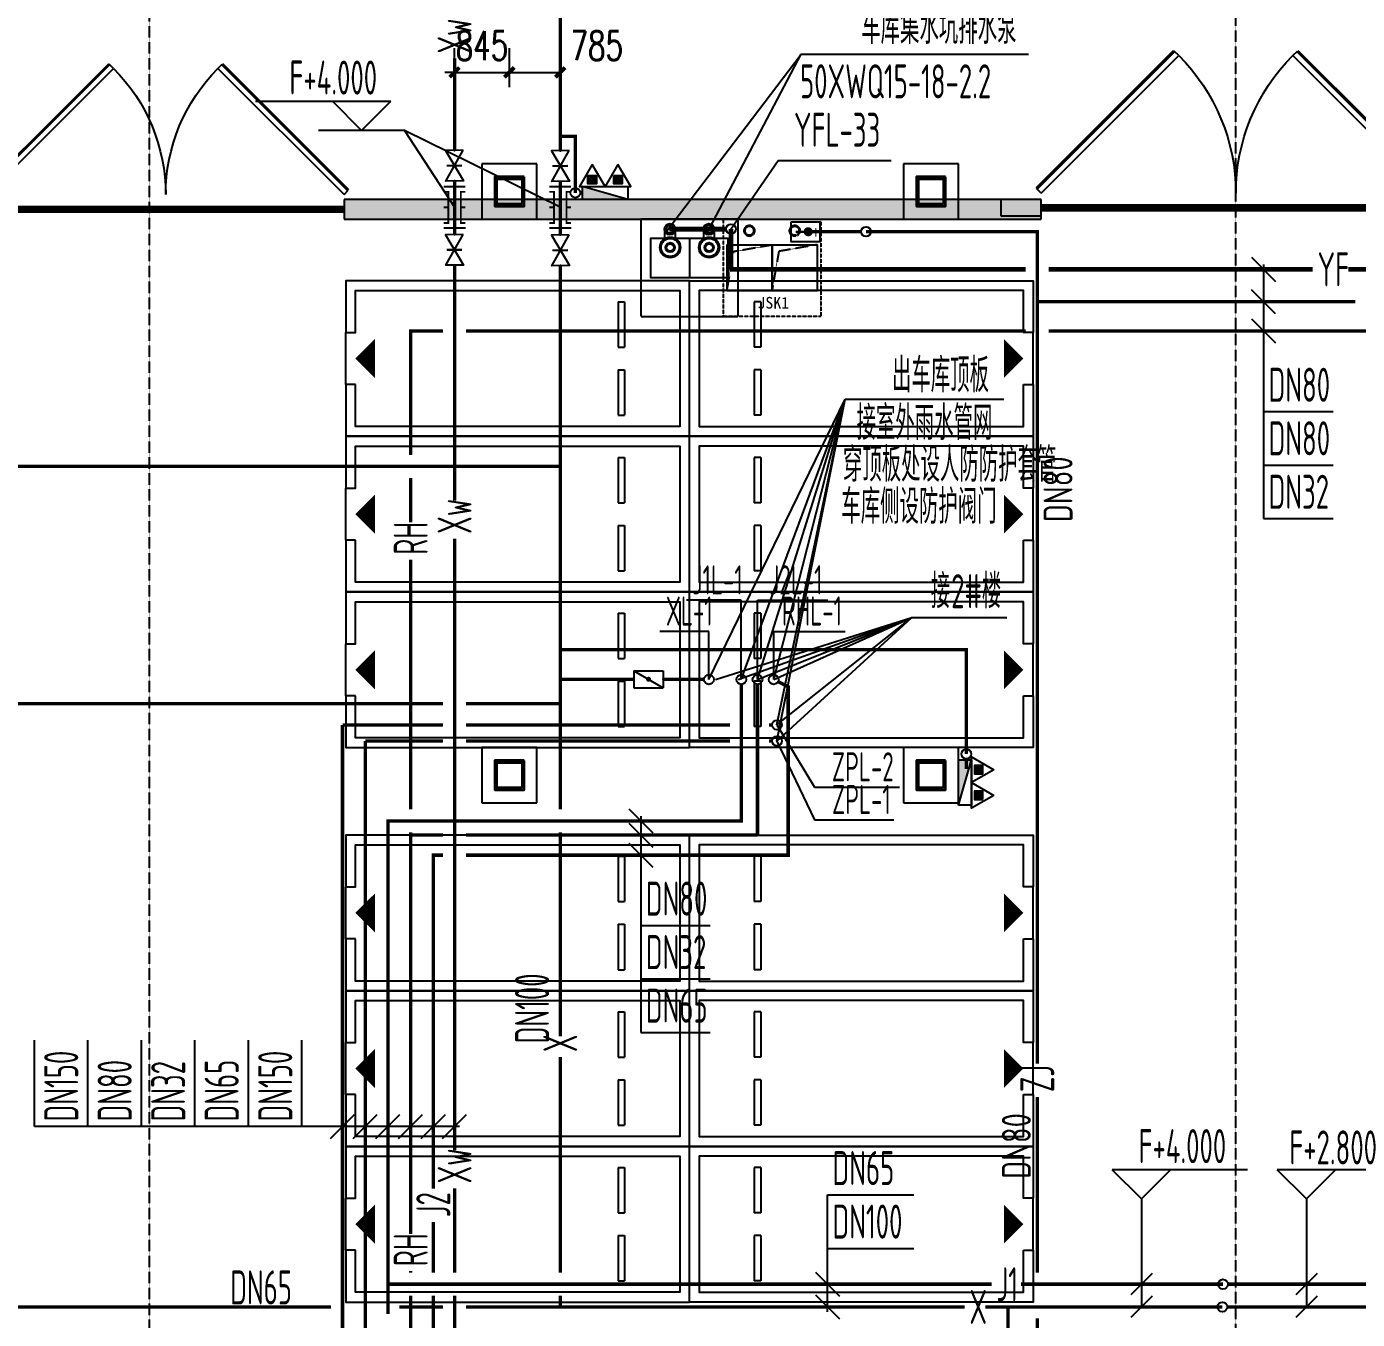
# Model space of a CAD drawing. Extents: x -2120532 to 1934524, y -1331911 to 424203.
# Drawn here: x 45797 to 66316, y -224903 to -204967 of the extents above; entities that cross this region are included whole.
import ezdxf

# ---------------------------------------------------------------- set-up
doc = ezdxf.new("R2010")
doc.units = 0
doc.header["$LTSCALE"] = 10
for name, pattern in [('( Hidden )', [0.375, 0.25, -0.125]), ('__DASH', [0.35, 0.25, -0.1]), ('DASH', [0.35, 0.25, -0.1]), ('S', [0.82, 0.35, -0.06, 0, -0.06, 0.35]), ('排水', [1.1, 1, -0.1])]:
    doc.linetypes.add(name, pattern=pattern)
for name, color, linetype in [('0-绿', 3, 'Continuous'), ('00-停车位', 67, 'Continuous'), ('A-COLUMN', 8, 'Continuous'), ('A-PUB_HATCH', 8, 'Continuous'), ('A-WALL', 2, 'Continuous'), ('A-WINDOW', 8, 'Continuous'), ('DOOR_FIRE', 8, 'Continuous'), ('GPS文字_污水', 7, 'Continuous'), ('S-柱', 51, 'Continuous'), ('S-柱-填充', 8, 'Continuous'), ('W-DIM_压力废', 3, 'Continuous'), ('W-DIM_喷淋', 3, 'Continuous'), ('W-DIM_消防', 3, 'Continuous'), ('W-DIM_给水', 3, 'Continuous'), ('W-EQUIP_消火栓', 7, 'Continuous'), ('W-EQUIP_灭火器', 7, 'Continuous'), ('W-PIPE-中水', 122, 'Continuous'), ('W-PIPE-压力废', 31, 'Continuous'), ('W-PIPE-喷淋中', 6, 'Continuous'), ('W-PIPE-消防', 1, 'Continuous'), ('W-PIPE-消防中', 1, 'Continuous'), ('W-PIPE-直饮', 62, 'Continuous'), ('W-PIPE-给水', 3, 'Continuous'), ('W-PIPE-给水中', 72, 'S'), ('W-TEXT_中水', 7, 'Continuous'), ('W-TEXT_压力废', 7, 'Continuous'), ('W-TEXT_消防', 7, 'Continuous'), ('W-TEXT_直饮', 7, 'Continuous'), ('W-TEXT_给水', 7, 'Continuous'), ('W-TWT_DIM', 3, 'Continuous'), ('W-TWT_LEAD', 3, 'Continuous'), ('W-TWT_TEXT', 7, 'Continuous'), ('W-VALVE_中水', 7, 'Continuous'), ('W-VALVE_压力废', 7, 'Continuous'), ('W-VALVE_废水', 7, 'Continuous'), ('W-VALVE_消防', 7, 'Continuous'), ('W-VPIPE-中水', 122, 'Continuous'), ('W-VPIPE-压力废', 31, 'Continuous'), ('W-VPIPE-喷淋', 6, 'Continuous'), ('W-VPIPE-消防', 1, 'Continuous'), ('W-VPIPE-给水', 3, 'Continuous'), ('W-VPIPE-给水中', 72, 'Continuous'), ('W-VPIPE-给水高', 91, 'Continuous'), ('WINDOW_RF', 8, 'Continuous'), ('画水辅助', 6, 'Continuous'), ('车行线', 4, 'Continuous'), ('集水坑', 4, 'Continuous')]:
    doc.layers.add(name, color=color, linetype=linetype)
doc.layers.add('GPS-污水', color=2, linetype='排水', lineweight=40)
doc.styles.add('8B2_02', font='tssdeng.shx', dxfattribs={"width": 0.6, "bigfont": 'TSSDCHN.shx'})
doc.styles.add('_TCH_DIM_T3', font='SIMPLEX', dxfattribs={"width": 0.705882, "bigfont": 'GBCBIG'})
doc.styles.add('_TWT_PIPEDN', font='TSSDENG', dxfattribs={"width": 0.8, "height": 3.5, "bigfont": 'TSSDCHN'})
doc.styles.get("Standard").update_dxf_attribs({"font": 'TSSDENG.shx', "width": 0.7, "bigfont": 'TSSDCHN.shx'})
doc.styles.add('黑体', font='simhei.ttf', dxfattribs={"width": 0.65})
doc.dimstyles.new('_TWT_ARCH&&150', dxfattribs={"dimtxt": 446.25, "dimasz": 150, "dimexe": 375, "dimexo": 450, "dimgap": 189.375, "dimtad": 1, "dimdec": 0, "dimzin": 0, "dimdsep": 46, "dimtxsty": '_TCH_DIM_T3', "dimblk": 'ARCHTICK', "dimcen": 0.09, "dimclrt": 7, "dimazin": 2, "dimtfac": 1, "dimtdec": 0, "dimtix": 1, "dimtmove": 2, "dimatfit": 3, "dimfxl": 0, "dimtolj": 1, "dimtzin": 0, "dimarcsym": 0})

# ---------------------------------------------------------------- blocks, each defined once
blk = doc.blocks.new('$ATTACHMENT$00000186')
for points, const_width in [([(0, 0), (-273, 0)], 30), ([(-273, 54), (-273, -66)], 15)]:
    blk.add_lwpolyline(points, dxfattribs=dict(const_width=const_width))
at = {"const_width": 62.5}
blk.add_lwpolyline([(-139, 2, -1), (-201, 2, -1)], format="xyb", close=True, dxfattribs=at)
blk = doc.blocks.new('A$C5BDE0F02')
blk.add_lwpolyline([(0, -100), (0, 100), (-300, 100), (-300, -100)], close=True)
at = {"xscale": 0.75, "yscale": -0.75, "zscale": 0.75}
blk.add_blockref('$ATTACHMENT$00000186', (-50, 0), dxfattribs=at)
blk = doc.blocks.new('集水坑1500x1500')
blk.add_line((750, -300), (750, -900))
at = {"linetype": '( Hidden )'}
blk.add_lwpolyline([(0, 0), (1500, 0), (1500, -1500), (0, -1500)], close=True, dxfattribs=at)
blk.add_lwpolyline([(150, -900), (150, -300), (1350, -300), (1350, -900)], close=True)
blk = doc.blocks.new('A$C2E841D35')
at = {"color": 7, "ltscale": 100}
for p, q in [((292, 381), (181, 381)), ((292, 219), (181, 219)), ((292, -219), (181, -219)), ((292, -381), (181, -381))]:
    blk.add_line(p, q, dxfattribs=at)
for centre, radius in [((430, 300), 159), ((430, 300), 159), ((430, 300), 140), ((430, 300), 140), ((150, 297), 86.2), ((150, 297), 86.2), ((150, 300), 62), ((430, 300), 73.2), ((430, 300), 73.2), ((430, 300), 56.6), ((430, 300), 56.6), ((430, -300), 159), ((430, -300), 159), ((430, -300), 140), ((430, -300), 140), ((150, -303), 86.2), ((150, -303), 86.2), ((150, -300), 62), ((430, -300), 73.2), ((430, -300), 73.2), ((430, -300), 56.6), ((430, -300), 56.6)]:
    blk.add_circle(centre, radius, dxfattribs=at)
blk = doc.blocks.new('l99')
at = {"layer": 'W-TWT_TEXT'}
for p, q in [((92541, -196910), (92091, -196460)), ((94175, -196460), (92091, -196460)), ((92541, -196910), (92991, -196460))]:
    blk.add_line(p, q, dxfattribs=at)
blk = doc.blocks.new('2.8')
at = {"layer": 'W-TWT_TEXT', "style": '8B2_02', "width": 0.6}
blk.add_text('F+2.800', height=525, rotation=89.9998, dxfattribs=at).set_placement((100977, -194305, 5000))
blk = doc.blocks.new('4.0')
at = {"layer": 'W-TWT_TEXT', "style": '8B2_02', "width": 0.6}
blk.add_text('F+4.000', height=525, rotation=89.9998, dxfattribs=at).set_placement((100977, -190490, 5000))
blk = doc.blocks.new('车位2400x5300')
at = {"layer": '00-停车位', "color": 251}
for p, q in [((-875, -1000), (-175, -1000)), ((-875, -1100), (-875, -1000)), ((-175, -1100), (-175, -1000)), ((175, -1000), (875, -1000)), ((175, -1100), (175, -1000)), ((875, -1100), (875, -1000)), ((-875, -1100), (-175, -1100)), ((175, -1100), (875, -1100)), ((400, -5300), (-400, -5300))]:
    blk.add_line(p, q, dxfattribs=at)
blk.add_lwpolyline([(400, -5150), (400, -5300), (1200, -5300), (1200, 0), (-1200, 0), (-1200, -5300), (-400, -5300), (-400, -5150), (-1050, -5150), (-1050, -150), (1050, -150), (1050, -5150), (400, -5150)], dxfattribs=at)
blk.add_lwpolyline([(0, -5150, 0, 600, 0), (0, -4850, 600, 600, 0)], format="xyseb", dxfattribs=at)
blk = doc.blocks.new('人防集水坑')
at = {"layer": 'GPS-污水', "color": 8, "linetype": '排水'}
for centre in [(307561, 701151), (307561, 700451)]:
    blk.add_circle(centre, 75, dxfattribs=at)
at = {"layer": '集水坑', "color": 8, "linetype": 'DASH', "ltscale": 0.5}
blk.add_lwpolyline([(306241, 700051), (306241, 701551), (307741, 701551), (307741, 700051)], close=True, dxfattribs=at)
at = {"layer": '集水坑', "color": 8, "linetype": 'Continuous', "ltscale": 0.5}
for points in [[(306641, 701501), (306641, 700801), (307341, 700801), (307341, 701501)], [(306641, 700801), (306641, 700101), (307341, 700101), (307341, 700801)]]:
    blk.add_lwpolyline(points, close=True, dxfattribs=at)
at = {"layer": '集水坑', "color": 8, "linetype": 'DASH', "ltscale": 0.5}
for points in [[(307341, 700801), (307237, 701397), (306641, 701501)], [(307347, 700101), (307243, 700697), (306647, 700801)]]:
    blk.add_lwpolyline(points, dxfattribs=at)
blk = doc.blocks.new('$DorLib2D$00000091')
for p, q in [((-0.5, 0.0417), (-0.1464, 0.3952)), ((-0.1464, 0.3952), (-0.1582, 0.407)), ((0.1464, 0.3952), (0.1582, 0.407)), ((0.5, 0.0417), (0.1464, 0.3952)), ((-0.5, 0.0417), (-0.5118, 0.0535)), ((0.5, 0.0417), (0.5118, 0.0535))]:
    blk.add_line(p, q)
at = {"const_width": 0.00833}
for points in [[(-0.5118, 0.0535), (-0.1582, 0.407)], [(0.5118, 0.0535), (0.1582, 0.407)]]:
    blk.add_lwpolyline(points, dxfattribs=at)
for centre, start, end in [((-0.5, 0.0417), 0, 45), ((0.5, 0.0417), 135, 180)]:
    blk.add_arc(centre, 0.5, start, end)
blk = doc.blocks.new('$DorLib2D$00000213')
at = {"color": 0, "linetype": 'DASH', "const_width": 0.02}
blk.add_lwpolyline([(0.5, 0), (-0.5, 0)], dxfattribs=at)
blk = doc.blocks.new('_ArchTick')
at = {"color": 0, "linetype": 'ByBlock', "const_width": 0.4}
blk.add_lwpolyline([(-0.5, -0.5), (0.5, 0.5)], dxfattribs=at)
blk = doc.blocks.new('*D302')
at = {"layer": 'Defpoints', "color": 0, "transparency": 16777216}
for p in [(54025, -205673), (53240, -206350), (54025, -206350)]:
    blk.add_point(p, dxfattribs=at)
at = {"layer": 'W-TWT_DIM', "color": 0, "lineweight": -2, "transparency": 16777216}
for p, q in [((53240, -205900), (53240, -205298)), ((54025, -205900), (54025, -205298)), ((53240, -205673), (54025, -205673))]:
    blk.add_line(p, q, dxfattribs=at)
at = {"layer": 'W-TWT_DIM', "color": 0, "lineweight": -2, "transparency": 16777216, "xscale": 150, "yscale": 150, "zscale": 150, "rotation": 180}
blk.add_blockref('_ArchTick', (53240, -205673), dxfattribs=at)
at = {"layer": 'W-TWT_DIM', "color": 0, "lineweight": -2, "transparency": 16777216, "xscale": 150, "yscale": 150, "zscale": 150}
blk.add_blockref('_ArchTick', (54025, -205673), dxfattribs=at)
at = {"layer": 'W-TWT_DIM', "color": 7, "transparency": 16777216, "insert": (54588, -205261), "char_height": 446.2, "attachment_point": 5, "style": '_TCH_DIM_T3'}
blk.add_mtext('\\A1;785', dxfattribs=at)
blk = doc.blocks.new('*D303')
at = {"layer": 'Defpoints', "color": 0, "transparency": 16777216}
for p in [(53240, -205673), (52395, -206350), (53240, -206350)]:
    blk.add_point(p, dxfattribs=at)
at = {"layer": 'W-TWT_DIM', "color": 0, "lineweight": -2, "transparency": 16777216}
for p, q in [((52395, -205900), (52395, -205298)), ((53240, -205900), (53240, -205298)), ((52395, -205673), (52245, -205673)), ((52395, -205673), (53240, -205673)), ((53240, -205673), (53390, -205673))]:
    blk.add_line(p, q, dxfattribs=at)
at = {"layer": 'W-TWT_DIM', "color": 0, "lineweight": -2, "transparency": 16777216, "xscale": 150, "yscale": 150, "zscale": 150}
blk.add_blockref('_ArchTick', (52395, -205673), dxfattribs=at)
at = {"layer": 'W-TWT_DIM', "color": 0, "lineweight": -2, "transparency": 16777216, "xscale": 150, "yscale": 150, "zscale": 150, "rotation": 180}
blk.add_blockref('_ArchTick', (53240, -205673), dxfattribs=at)
at = {"layer": 'W-TWT_DIM', "color": 7, "transparency": 16777216, "insert": (52818, -205261), "char_height": 446.2, "attachment_point": 5, "style": '_TCH_DIM_T3'}
blk.add_mtext('\\A1;845', dxfattribs=at)
blk = doc.blocks.new('$TwtSys$00000434')
for p, q in [((-0.5, 0.5), (-0.5, -0.5)), ((-0.5, -0.5), (0.5, 0.5)), ((0.5, 0.5), (-0.5, 0.5)), ((0.5, -0.5), (0.5, 0.5)), ((-0.5, -0.5), (0.5, -0.5))]:
    blk.add_line(p, q)
blk.add_solid([(0.5, -0.5), (0.5, 0.5), (-0.5, -0.5)])
blk = doc.blocks.new('$TwtSys$00000546')
h = blk.add_hatch()
h.set_pattern_fill('ANSI31', color=256, scale=200, style=0)
h.set_pattern_definition([(45, (-38543.802, -6670.83), (-17.67767, 17.67767), [])])
h.paths.add_polyline_path([(-65, 174), (65, 174), (65, 44), (-65, 44)])
for points in [[(0, 344), (-198, 0), (198, 0)], [(-65, 174), (65, 174), (65, 44), (-65, 44)]]:
    blk.add_lwpolyline(points, close=True)
blk = doc.blocks.new('$VALVE$00000551')
at = {"const_width": 30}
for points in [[(-332, -177), (-332, 175)], [(-2, 100), (-252, 100), (-252, 175)], [(-2, 100), (-2, 175)], [(-2, 100), (248, 100), (248, 175)], [(332, -175), (332, 177)], [(-252, -175), (-252, -100), (-2, -100)], [(-2, -175), (-2, -100)], [(248, -175), (248, -100), (-2, -100)]]:
    blk.add_lwpolyline(points, dxfattribs=at)
blk = doc.blocks.new('$VALVE$00000296')
for points in [[(-125, 72), (-125, -72), (125, 72), (125, -72), (-125, 72)], [(0, 60), (0, -64)]]:
    blk.add_lwpolyline(points)
for p in [(-125, 0), (125, 0)]:
    blk.add_point(p)
blk = doc.blocks.new('$VALVE_U$00000018')
at = {"const_width": 30, "elevation": 1500}
blk.add_lwpolyline([(111, 1), (-111, -1)], dxfattribs=at)
for p in [(-2, 225, -1500), (2, -225, -1500)]:
    blk.add_point(p)
at = {"xscale": 1.8, "yscale": 1.8, "zscale": 1.8, "rotation": 270.3835531612783}
blk.add_blockref('$VALVE$00000296', (0, 0), dxfattribs=at)
blk = doc.blocks.new('$VALVE$00000316')
for p, q in [((-125, 72), (125, -72)), ((-125, 72), (-125, -72)), ((-125, 72), (125, 72)), ((125, 72), (125, -72)), ((-125, -72), (125, -72))]:
    blk.add_line(p, q)
at = {"const_width": 21.1}
blk.add_lwpolyline([(-11, 0, 1), (11, 0, 1)], format="xyb", close=True, dxfattribs=at)
for p in [(-125, 0), (125, 0)]:
    blk.add_point(p)
at = {"color": 7, "flags": 9}
for tag in ['XSIZE', 'YSIZE']:
    blk.add_attdef(tag, (0, 0), '', height=0.5, dxfattribs=at)

msp = doc.modelspace()

# ---------------------------------------------------------------- hatches: boundary and pattern name
at = {"layer": 'A-PUB_HATCH'}
msp.add_hatch(color=8, dxfattribs=at).paths.add_polyline_path([(50691.4, -207935.4), (61441.4, -207935.4), (61441.4, -207635.4), (50691.4, -207635.4)])
at = {"layer": 'W-PIPE-中水'}
for points in [[(61379.3, -208131.1), (61379.3, -208104.8), (61405.6, -208104.8)], [(61379.3, -208131.1), (61405.6, -208131.1), (61405.6, -208104.8)]]:
    msp.add_hatch(color=256, dxfattribs=at).paths.add_polyline_path(points)
at = {"layer": 'W-PIPE-消防'}
for points in [[(54257.3, -206660.6), (54283.5, -206660.6), (54283.5, -206634.4)], [(54257.3, -206660.6), (54257.3, -206634.4), (54283.5, -206634.4)], [(60288, -214575.9), (60288, -214549.7), (60314.3, -214549.7)], [(60288, -214575.9), (60314.3, -214575.9), (60314.3, -214549.7)], [(54025.1, -224710.8), (54025.1, -224737), (54051.3, -224737)], [(54025.1, -224710.8), (54051.3, -224710.8), (54051.3, -224737)]]:
    msp.add_hatch(color=256, dxfattribs=at).paths.add_polyline_path(points)
at = {"layer": 'W-PIPE-直饮'}
for points in [[(51717.9, -209659.8), (51691.6, -209659.8), (51691.6, -209633.5)], [(51717.9, -209659.8), (51717.9, -209633.5), (51691.6, -209633.5)]]:
    msp.add_hatch(color=256, dxfattribs=at).paths.add_polyline_path(points)
at = {"layer": 'W-PIPE-给水'}
for points in [[(51367.8, -217215.8), (51367.8, -217189.6), (51341.6, -217189.6)], [(51367.8, -217215.8), (51341.6, -217215.8), (51341.6, -217189.6)], [(56816.4, -217215.8), (56816.4, -217242.1), (56842.6, -217242.1)], [(56816.4, -217215.8), (56842.6, -217215.8), (56842.6, -217242.1)]]:
    msp.add_hatch(color=256, dxfattribs=at).paths.add_polyline_path(points)
at = {"layer": 'W-PIPE-给水中'}
for points in [[(57539.2, -215144.9), (57550.8, -215121.4), (57565.5, -215128.6)], [(57539.2, -215144.9), (57565.5, -215144.9), (57565.5, -215128.6)], [(52067.9, -217745.1), (52041.6, -217745.1), (52041.6, -217718.9)], [(52067.9, -217745.1), (52067.9, -217718.9), (52041.6, -217718.9)], [(57539.2, -217745.1), (57539.2, -217771.4), (57565.5, -217771.4)], [(57539.2, -217745.1), (57565.5, -217745.1), (57565.5, -217771.4)]]:
    msp.add_hatch(color=256, dxfattribs=at).paths.add_polyline_path(points)

# ---------------------------------------------------------------- linework, layer by layer
at = {"layer": 'A-COLUMN', "color": 8}
for p, q in [((53666.4, -207085.4), (52816.4, -207085.4)), ((52816.4, -207085.4), (52816.4, -207935.4)), ((53666.4, -207935.4), (53666.4, -207085.4)), ((60166.4, -207085.4), (59316.4, -207085.4)), ((59316.4, -207085.4), (59316.4, -207935.4)), ((60166.4, -207935.4), (60166.4, -207085.4)), ((52816.4, -207935.4), (53666.4, -207935.4)), ((59316.4, -207935.4), (60166.4, -207935.4)), ((53666.4, -216085.4), (52816.4, -216085.4)), ((52816.4, -216085.4), (52816.4, -216935.4)), ((53666.4, -216935.4), (53666.4, -216085.4)), ((60166.4, -216085.4), (59316.4, -216085.4)), ((59316.4, -216085.4), (59316.4, -216935.4)), ((60166.4, -216935.4), (60166.4, -216085.4)), ((52816.4, -216935.4), (53666.4, -216935.4)), ((59316.4, -216935.4), (60166.4, -216935.4))]:
    msp.add_line(p, q, dxfattribs=at)
at = {"layer": 'A-WALL', "color": 8}
for p, q in [((61441.4, -207635.4), (50691.4, -207635.4)), ((50691.4, -207635.4), (50691.4, -207935.4)), ((61441.4, -207635.4), (60816.4, -207635.4)), ((60816.4, -207635.4), (60816.4, -207885.4)), ((61441.4, -207935.4), (61441.4, -207635.4)), ((61441.4, -207885.4), (61441.4, -207635.4)), ((50691.4, -207935.4), (61441.4, -207935.4)), ((60816.4, -207885.4), (61441.4, -207885.4))]:
    msp.add_line(p, q, dxfattribs=at)
at = {"layer": 'GPS文字_污水'}
for p, q in [((54025.1, -207753.6), (51625.8, -206567.4, 3000)), ((51625.8, -206567.4, 3000), (52395.3, -207753.6)), ((62985.8, -223046.3), (62985.8, -224710.8)), ((65529.7, -223046.3), (65529.7, -224710.8)), ((63150.2, -224196.3), (62821.3, -224525.2)), ((65694.2, -224196.3), (65365.3, -224525.2)), ((63150.2, -224546.3, -3000), (62821.3, -224875.2, -3000)), ((65694.2, -224546.3, -3000), (65365.3, -224875.2, -3000))]:
    msp.add_line(p, q, dxfattribs=at)
at = {"layer": 'S-柱', "color": 8, "lineweight": 35}
for points in [[(53466.4, -207285.4), (53016.4, -207285.4), (53016.4, -207735.4), (53466.4, -207735.4)], [(53466.4, -207285.4), (53016.4, -207285.4), (53016.4, -207735.4), (53466.4, -207735.4)], [(59966.4, -207285.4), (59516.4, -207285.4), (59516.4, -207735.4), (59966.4, -207735.4)], [(59966.4, -207285.4), (59516.4, -207285.4), (59516.4, -207735.4), (59966.4, -207735.4)], [(53466.4, -216285.4), (53016.4, -216285.4), (53016.4, -216735.4), (53466.4, -216735.4)], [(59966.4, -216285.4), (59516.4, -216285.4), (59516.4, -216735.4), (59966.4, -216735.4)]]:
    msp.add_lwpolyline(points, close=True, dxfattribs=at)
at = {"layer": 'S-柱-填充', "color": 8, "lineweight": 35}
for points in [[(53436.4, -207705.4), (53046.4, -207705.4), (53046.4, -207315.4), (53436.4, -207315.4)], [(59936.4, -207705.4), (59546.4, -207705.4), (59546.4, -207315.4), (59936.4, -207315.4)], [(53436.4, -216705.4), (53046.4, -216705.4), (53046.4, -216315.4), (53436.4, -216315.4)], [(59936.4, -216705.4), (59546.4, -216705.4), (59546.4, -216315.4), (59936.4, -216315.4)]]:
    msp.add_lwpolyline(points, close=True, dxfattribs=at)
at = {"layer": 'W-DIM_压力废', "linetype": 'ByBlock'}
for p, q in [((56657.1, -208089.8, 3000), (57383.5, -207030.5, 3000)), ((57383.5, -207030.5, 3000), (59127.7, -207030.5, 3000))]:
    msp.add_line(p, q, dxfattribs=at)
at = {"layer": 'W-DIM_压力废'}
for p, q in [((64684.7, -208524.4), (65055.9, -208895.7)), ((64870.3, -208635.1), (64870.3, -210903.4)), ((65055.9, -209395.4), (64684.7, -209024.1)), ((64684.7, -209474.1), (65055.9, -209845.4)), ((64870.3, -210903.4), (65940.4, -210903.4)), ((64870.3, -210903.4), (64870.3, -212553.4)), ((64870.3, -211728.4), (65940.4, -211728.4)), ((64870.3, -212553.4), (65940.4, -212553.4))]:
    msp.add_line(p, q, dxfattribs=at)
at = {"layer": 'W-DIM_喷淋'}
for p, q in [((57366.4, -215735.4), (57946.6, -216697.7)), ((57366.4, -215985.4), (57946.6, -217201.2)), ((57946.6, -216697.7), (59253.6, -216697.7)), ((57946.6, -217201.2), (59168.3, -217201.2))]:
    msp.add_line(p, q, dxfattribs=at)
at = {"layer": 'W-DIM_消防'}
for p, q in [((56316.4, -214295.1), (55562.8, -214295.1)), ((56316.4, -215035.4), (56316.4, -214295.1)), ((45917.9, -221927.8), (45917.9, -220599.3)), ((46742.9, -221927.8), (46742.9, -220599.3)), ((47567.9, -221927.8), (47567.9, -220599.3)), ((48392.9, -221927.8), (48392.9, -220599.3)), ((49217.9, -221927.8), (49217.9, -220599.3)), ((50042.9, -221927.8), (50042.9, -220599.3)), ((50482.1, -222113.5), (50853.3, -221742.2)), ((50832.1, -222113.5), (51203.4, -221742.2)), ((51182.2, -222113.5), (51553.4, -221742.2)), ((51532.3, -222113.5), (51903.5, -221742.2)), ((51882.3, -222113.5), (52253.5, -221742.2)), ((52209.7, -222113.5), (52580.9, -221742.2)), ((50042.9, -221927.8), (45917.9, -221927.8)), ((52470.3, -221927.8), (50042.9, -221927.8)), ((58146.9, -223807.8), (58146.9, -222982.8)), ((58146.9, -222982.8), (59475.5, -222982.8)), ((58146.9, -224785.8), (58146.9, -223807.8)), ((58146.9, -223807.8), (59475.5, -223807.8)), ((57961.3, -224175.1), (58332.5, -224546.3)), ((57961.3, -224525.2), (58332.5, -224896.4))]:
    msp.add_line(p, q, dxfattribs=at)
at = {"layer": 'W-DIM_给水'}
for p, q in [((56316.4, -215035.4), (58417.2, -210711.4)), ((56816.4, -215035.4), (58417.2, -210711.4)), ((57066.4, -215035.4), (58417.2, -210711.4)), ((57316.4, -215035.4), (58417.2, -210711.4)), ((57366.4, -215735.4), (58417.2, -210711.4)), ((57366.4, -215985.4), (58417.2, -210711.4)), ((58417.2, -210711.4), (60866.4, -210711.4)), ((56816.4, -213814.3), (55973.7, -213814.3)), ((56816.4, -215035.4), (56816.4, -213814.3)), ((57066.4, -215035.4), (57066.4, -213814.5)), ((57066.4, -213814.5), (58151.4, -213814.5)), ((57316.4, -215035.4), (57316.4, -214294.2)), ((57316.4, -214294.2), (58415.9, -214294.2)), ((55083.3, -217030.2), (55454.5, -217401.4)), ((55083.3, -217249.8), (55454.5, -217621)), ((55268.9, -217140.8), (55268.9, -218827.5)), ((55083.3, -217559.5), (55454.5, -217930.8)), ((55268.9, -218827.5), (56339, -218827.5)), ((55268.9, -218827.5), (55268.9, -220477.5)), ((55268.9, -219652.5), (56339, -219652.5)), ((55268.9, -220477.5), (56339, -220477.5))]:
    msp.add_line(p, q, dxfattribs=at)
at = {"layer": 'W-PIPE-中水', "ltscale": 1.5, "const_width": 52.5}
for points in [[(58665.8, -208131.1), (57848.5, -208131.1)], [(61379.3, -208131.1), (58740.8, -208131.1)], [(61379.3, -209209.8), (61379.3, -208131.1)], [(61379.3, -209209.8), (61379.3, -215010.8)], [(66283.9, -209209.8), (61379.3, -209209.8)], [(61379.3, -215010.8), (61379.3, -220959.3)], [(61379.3, -221472.8), (61379.3, -224184.5)], [(61379.3, -224887), (61379.3, -229465.4)]]:
    msp.add_lwpolyline(points, dxfattribs=at)
at = {"layer": 'W-PIPE-压力废', "ltscale": 1.5, "const_width": 75}
for points in [[(55705.2, -208089.8), (56582.1, -208089.8)], [(56657.1, -208089.8), (56657.1, -208710.1)], [(56657.1, -208710.1), (61203.1, -208710.1)], [(61555.6, -208710.1), (65627.6, -208710.1)], [(66177.4, -208710.1), (72053, -208710.1)]]:
    msp.add_lwpolyline(points, dxfattribs=at)
at = {"layer": 'W-PIPE-喷淋中', "ltscale": 1.5, "const_width": 52.5}
for points in [[(52219.1, -215735.4), (50667.7, -215735.4)], [(50667.7, -225974.5), (50667.7, -215735.4)], [(56640.1, -215735.4), (52571.6, -215735.4)], [(57291.4, -215735.4), (57242.6, -215735.4)], [(52219.1, -215985.4), (51017.8, -215985.4)], [(51017.8, -225254.5), (51017.8, -215985.4)], [(56640.1, -215985.4), (52571.6, -215985.4)], [(57293.4, -215985.4), (57242.6, -215985.4)]]:
    msp.add_lwpolyline(points, dxfattribs=at)
at = {"layer": 'W-PIPE-消防', "ltscale": 1.5, "const_width": 52.5}
for points in [[(54025.1, -206881), (54025.1, -204585.1)], [(54257.3, -206660.6), (54025.1, -206660.6)], [(54257.3, -206660.6), (54257.3, -207530.8)], [(54025.1, -208180.8), (54025.1, -207353.5)], [(54332.3, -207530.8), (54365.9, -207530.8)], [(54025.1, -213410.8), (54025.1, -208653.3)], [(54025.1, -211749.6), (44777.9, -211749.6)], [(54025.1, -213410.8), (54025.1, -214575.9)], [(60288, -214575.9), (54025.1, -214575.9)], [(54025.1, -214575.9), (54025.1, -215032.3)], [(60288, -216183.6), (60288, -214575.9)], [(54025.1, -215032.3), (54025.1, -215409.9)], [(55162.3, -215032.3), (54025.1, -215032.3)], [(56244, -215032.3), (55611.6, -215032.3)], [(45494.5, -215409.9), (52219.1, -215409.9)], [(52571.6, -215409.9), (54025.1, -215409.9)], [(54025.1, -215409.9), (54025.1, -217039.6)], [(60288, -216258.6), (60288, -216414.7)], [(54025.1, -217392.1), (54025.1, -220536.1)], [(54025.1, -220855.7), (54025.1, -224184.5)], [(44777.9, -224710.8), (50491.4, -224710.8)], [(51544.1, -224710.8), (52219.1, -224710.8)], [(52571.6, -224710.8), (54025.1, -224710.8)], [(54025.1, -224537), (54025.1, -224710.8)], [(54025.1, -224710.8), (60258.8, -224710.8)], [(60578.4, -224710.8), (64234.4, -224710.8)], [(60928.6, -224710.8), (60928.6, -225439)], [(64309.4, -224710.8), (67934.6, -224710.8)]]:
    msp.add_lwpolyline(points, dxfattribs=at)
at = {"layer": 'W-PIPE-消防中', "color": 5, "ltscale": 1.5, "const_width": 52.5}
for points in [[(52395.3, -206875.3), (52395.3, -205458.4)], [(52395.3, -208175.1), (52395.3, -207347.8)], [(52395.3, -212278.3), (52395.3, -208647.6)], [(52395.3, -222295.9), (52395.3, -212864.4)], [(52395.3, -224184.5), (52395.3, -222882.1)], [(52395.3, -231492.8), (52395.3, -224537)]]:
    msp.add_lwpolyline(points, dxfattribs=at)
at = {"layer": 'W-PIPE-直饮', "ltscale": 1.5, "const_width": 52.5}
for points in [[(51717.9, -211573.4), (51717.9, -209659.8)], [(51717.9, -209659.8), (52219.1, -209659.8)], [(52571.6, -209659.8), (61203.1, -209659.8)], [(61555.6, -209659.8), (67083, -209659.8)], [(51717.9, -212613.9), (51717.9, -211925.9)], [(51717.9, -217039.6), (51717.9, -213187.9)], [(57066.4, -217435.4), (57066.4, -215109.4)], [(51717.9, -217435.4), (51717.9, -217392.1)], [(51717.9, -217435.4), (52219.1, -217435.4)], [(51717.9, -223585.2), (51717.9, -217435.4)], [(52571.6, -217435.4), (57066.4, -217435.4)], [(51717.9, -224184.5), (51717.9, -224159.3)], [(51717.9, -231492.8), (51717.9, -224537)]]:
    msp.add_lwpolyline(points, dxfattribs=at)
at = {"layer": 'W-PIPE-给水', "ltscale": 1.5, "const_width": 52.5}
for points in [[(56816.4, -217215.8), (56816.4, -215109.4)], [(51367.8, -217215.8), (56816.4, -217215.8)], [(51367.8, -224822.1), (51367.8, -217215.8)], [(51367.8, -224360.7), (60676.4, -224360.7)], [(61129.2, -224360.7), (64243.1, -224360.7)], [(64318.1, -224360.7), (71781.1, -224360.7)]]:
    msp.add_lwpolyline(points, dxfattribs=at)
at = {"layer": 'W-PIPE-给水中', "ltscale": 1.5, "const_width": 52.5}
for points in [[(57539.2, -215144.9), (57380.7, -215067)], [(57539.2, -215144.9), (57539.2, -217745.1)], [(52067.9, -222889.9), (52067.9, -217745.1)], [(52067.9, -217745.1), (52219.1, -217745.1)], [(52571.6, -217745.1), (57539.2, -217745.1)], [(52067.9, -224184.5), (52067.9, -223403.4)], [(52067.9, -231492.8), (52067.9, -224537)]]:
    msp.add_lwpolyline(points, dxfattribs=at)
at = {"layer": 'W-TWT_LEAD'}
for p, q in [((55666.4, -208115.4), (57737.4, -205391)), ((56272.6, -208178.4), (57737.4, -205391)), ((57737.4, -205391), (61243.8, -205391)), ((56416.4, -215035.4), (59443.7, -214081.9)), ((56766.4, -215035.4), (59443.7, -214081.9)), ((57066.4, -215035.4), (59443.7, -214081.9)), ((57316.4, -215035.4), (59443.7, -214081.9)), ((57366.4, -215735.4), (59443.7, -214081.9)), ((57366.4, -215985.4), (59443.7, -214081.9)), ((59443.7, -214081.9), (60913.3, -214081.9))]:
    msp.add_line(p, q, dxfattribs=at)
at = {"layer": 'W-TWT_TEXT'}
msp.add_line((51625.8, -206567.4, 3000), (50297.2, -206567.4, 3000), dxfattribs=at)
at = {"layer": 'W-VPIPE-中水'}
msp.add_circle((58740.8, -208131.1), 75, dxfattribs=at)
at = {"layer": 'W-VPIPE-压力废', "linetype": 'ByBlock'}
msp.add_circle((56657.1, -208089.8), 75, dxfattribs=at)
at = {"layer": 'W-VPIPE-喷淋'}
for centre in [(57366.4, -215735.4), (57366.4, -215985.4)]:
    msp.add_circle(centre, 75, dxfattribs=at)
at = {"layer": 'W-VPIPE-消防'}
for centre in [(54257.3, -207530.8), (56316.4, -215035.4), (60288, -216183.6), (64234.4, -224710.8)]:
    msp.add_circle(centre, 75, dxfattribs=at)
at = {"layer": 'W-VPIPE-给水'}
for centre in [(56816.4, -215035.4), (64243.1, -224360.7)]:
    msp.add_circle(centre, 75, dxfattribs=at)
at = {"layer": 'W-VPIPE-给水中'}
msp.add_circle((57066.4, -215035.4), 75, dxfattribs=at)
at = {"layer": 'W-VPIPE-给水高'}
msp.add_circle((57316.4, -215035.4), 75, dxfattribs=at)
at = {"layer": '车行线', "color": 8, "linetype": '__DASH', "ltscale": 1.5}
for points in [[(14812, -327644.2), (46920.8, -291983.7, 0.185339), (47691.4, -289976.3), (47691.4, -174472.9)], [(50691.4, -260960.4), (61441.4, -260960.4, 0.4142136), (64441.4, -257960.4), (64441.4, -174472.9)]]:
    msp.add_lwpolyline(points, format="xyb", dxfattribs=at)

# ---------------------------------------------------------------- block references
at = {"layer": '00-停车位', "color": 8, "rotation": 270}
for p in [(56016.4, -210085.4), (56016.4, -212485.4), (56016.4, -214885.4), (56016.4, -218635.4), (56016.4, -221035.4), (56016.4, -223435.4)]:
    msp.add_blockref('车位2400x5300', p, dxfattribs=at)
at = {"layer": '00-停车位', "color": 8, "xscale": -1, "rotation": 89.99999997188226}
for p in [(56016.4, -210085.4), (56016.4, -212485.4), (56016.4, -214885.4), (56016.4, -218635.4), (56016.4, -221035.4), (56016.4, -223435.4)]:
    msp.add_blockref('车位2400x5300', p, dxfattribs=at)
at = {"layer": 'A-WINDOW', "color": 8, "xscale": -5500, "yscale": 5500, "zscale": 100, "rotation": 180}
msp.add_blockref('$DorLib2D$00000213', (47941.4, -207785.4), dxfattribs=at)
at = {"layer": 'DOOR_FIRE', "color": 8, "xscale": 6000, "yscale": 6000, "zscale": 250, "rotation": 180}
msp.add_blockref('$DorLib2D$00000213', (64441.4, -207760.4), dxfattribs=at)
at = {"layer": 'W-EQUIP_消火栓', "zscale": 700}
for p, xscale, yscale, rotation in [((54715.9, -207535.4), 700, -200, 180), ((60266.4, -216624.9), -700, 200, 270)]:
    msp.add_blockref('$TwtSys$00000434', p, dxfattribs=dict(at, xscale=xscale, yscale=yscale, rotation=rotation))
at = {"layer": 'W-EQUIP_灭火器'}
for p in [(54517.5, -207435.4), (54914.3, -207435.4)]:
    msp.add_blockref('$TwtSys$00000546', p, dxfattribs=at)
at = {"layer": 'W-EQUIP_灭火器', "yscale": -1, "rotation": 90}
for p in [(60366.4, -216426.5), (60366.4, -216823.3)]:
    msp.add_blockref('$TwtSys$00000546', p, dxfattribs=at)
at = {"layer": 'W-VALVE_中水'}
for name, p, xscale, yscale, zscale, rotation in [('$VALVE$00000551', (52395.3, -207753.6), 0.96, 0.96, 0.96, 89.99999999980797), ('$VALVE$00000551', (54025.1, -207753.6), 0.96, 0.96, 0.96, 90), ('A$C5BDE0F02', (57582.2, -208132.3), 1.5, 1.5, 1.5, 179.8640376198152)]:
    msp.add_blockref(name, p, dxfattribs=dict(at, xscale=xscale, yscale=yscale, zscale=zscale, rotation=rotation))
at = {"layer": 'W-VALVE_压力废', "xscale": -1}
msp.add_blockref('集水坑1500x1500', (56766.4, -207935.4, 0), dxfattribs=at)
at = {"layer": 'W-VALVE_废水', "rotation": 269.9999999999945}
msp.add_blockref('A$C2E841D35', (56020.2, -207942.3, 0), dxfattribs=at)
at = {"layer": 'W-VALVE_消防', "xscale": 1.05, "yscale": 1.05, "zscale": 1.05}
for p in [(52395.3, -207111.5), (54028.2, -207117.2), (52395.3, -208411.3), (54028.2, -208417)]:
    msp.add_blockref('$VALVE_U$00000018', p, dxfattribs=at)
at = {"layer": 'W-VALVE_消防', "xscale": -1.8, "yscale": -1.8, "zscale": 1.8, "rotation": 180}
msp.add_blockref('$VALVE$00000316', (55386.9, -215032.3), dxfattribs=at)
at = {"layer": 'WINDOW_RF', "color": 8, "rotation": 180}
for p, xscale, yscale, zscale in [((64441.4, -207785.4), 6000, -6000, 300), ((47941.4, -207785.4), 5500, -5500, 100)]:
    msp.add_blockref('$DorLib2D$00000091', p, dxfattribs=dict(at, xscale=xscale, yscale=yscale, zscale=zscale))
at = {"layer": '画水辅助'}
for name, p, rotation in [('4.0', (240338.8, -105038.4, 3000), 269.9999999999999), ('4.0', (253431.6, -121517.3), 270), ('2.8', (259571.4, -121537.3), 270)]:
    msp.add_blockref(name, p, dxfattribs=dict(at, rotation=rotation))
at = {"layer": '画水辅助', "xscale": -1}
msp.add_blockref('l99', (143502.1, -9657, 3000), dxfattribs=at)
at = {"layer": '画水辅助'}
for p in [(-29554.9, -26135.9), (-27010.9, -26135.9)]:
    msp.add_blockref('l99', p, dxfattribs=at)
at = {"layer": '集水坑', "color": 8, "linetype": 'Continuous', "rotation": 90}
msp.add_blockref('人防集水坑', (758092.1, -515676.5), dxfattribs=at)

# ---------------------------------------------------------------- texts
at = {"layer": '0-绿', "color": 8, "linetype": 'DASH', "style": '黑体'}
msp.add_text('JSK1', height=179.2, dxfattribs=at).set_placement((57065.8, -209315.6, 0))
at = {"layer": 'W-DIM_压力废', "color": 7, "linetype": 'ByBlock', "style": '8B2_02', "width": 0.6}
msp.add_text('YFL-33', height=525, dxfattribs=at).set_placement((57629.5, -206820.5, 3000))
at = {"layer": 'W-DIM_压力废', "color": 7, "style": '8B2_02', "width": 0.6}
for s, p in [('DN80', (64945.3, -210753.4)), ('DN80', (64945.3, -211578.4)), ('DN32', (64945.3, -212403.4))]:
    msp.add_text(s, height=525, rotation=360, dxfattribs=at).set_placement(p)
at = {"layer": 'W-DIM_喷淋', "color": 7, "style": '8B2_02', "width": 0.6}
for s, p in [('ZPL-2', (58213.7, -216607.7)), ('ZPL-1', (58215.7, -217111.2))]:
    msp.add_text(s, height=450, dxfattribs=at).set_placement(p)
at = {"layer": 'W-DIM_消防', "color": 7, "style": '8B2_02', "width": 0.6}
for s, height, p in [('穿顶板处设人防防护套管', 525, (58383.1, -211985.7)), ('车库侧设防护阀门', 525, (58358.3, -212632.9)), ('XL-1', 450, (55652.8, -214205.1)), ('DN65', 525, (58221.9, -222832.8)), ('DN100', 525, (58221.9, -223657.8))]:
    msp.add_text(s, height=height, dxfattribs=at).set_placement(p)
for s, p in [('DN150', (46592.9, -221852.8)), ('DN150', (49892.9, -221852.8)), ('DN80', (47417.9, -221852.8)), ('DN32', (48242.9, -221852.8)), ('DN65', (49067.9, -221852.8))]:
    msp.add_text(s, height=525, rotation=90, dxfattribs=at).set_placement(p)
at = {"layer": 'W-DIM_给水', "color": 7, "style": '8B2_02', "width": 0.6}
for s, height, p in [('出车库顶板', 525, (59139.3, -210606.4)), ('接室外雨水管网', 525, (58593.6, -211341.4)), ('J1L-1', 450, (56063.7, -213724.3)), ('J2L-1', 450, (57247.3, -213724.5)), ('RHL-1', 450, (57443.9, -214204.2)), ('DN80', 525, (55343.9, -218677.5)), ('DN32', 525, (55343.9, -219502.5)), ('DN65', 525, (55343.9, -220327.5))]:
    msp.add_text(s, height=height, dxfattribs=at).set_placement(p)
at = {"layer": 'W-TEXT_中水'}
for s, height, style, width, p in [('DN80', 446.25, '_TWT_PIPEDN', 0.752941, (61923.9, -212607.8)), ('ZJ', 525, '8B2_02', 0.6, (61641.8, -221397.8)), ('DN80', 446.25, '_TWT_PIPEDN', 0.752941, (61280.9, -222735.7))]:
    msp.add_text(s, height=height, rotation=90, dxfattribs=dict(at, style=style, width=width)).set_placement(p)
at = {"layer": 'W-TEXT_压力废', "style": '8B2_02', "width": 0.6}
msp.add_text('YF', height=525, dxfattribs=at).set_placement((65702.6, -208972.6))
at = {"layer": 'W-TEXT_消防', "style": '8B2_02', "width": 0.6}
for s, p in [('Xw', (52657.8, -205383.4)), ('Xw', (52657.8, -212789.4)), ('DN100', (53853.1, -220647.9)), ('X', (54287.6, -220780.7)), ('Xw', (52657.8, -222807.1))]:
    msp.add_text(s, height=525, rotation=90, dxfattribs=at).set_placement(p)
for s, p in [('DN65', (48935, -224673.3)), ('X', (60333.8, -224973.3))]:
    msp.add_text(s, height=525, dxfattribs=at).set_placement(p)
at = {"layer": 'W-TEXT_直饮', "style": '8B2_02', "width": 0.6}
for p in [(51980.4, -213112.9), (51980.4, -224084.3)]:
    msp.add_text('RH', height=525, rotation=90, dxfattribs=at).set_placement(p)
at = {"layer": 'W-TEXT_给水', "style": '8B2_02', "width": 0.6}
msp.add_text('J2', height=525, rotation=90, dxfattribs=at).set_placement((52330.4, -223328.4))
msp.add_text('J1', height=525, dxfattribs=at).set_placement((60751.4, -224623.2))
at = {"layer": 'W-TWT_LEAD', "color": 7, "style": '8B2_02', "width": 0.6}
for s, p in [('车库集水坑排水泵', (58665.9, -205233.5)), ('50XWQ15-18-2.2', (57722.2, -206073.5)), ('接', (59738.1, -213936.5)), ('楼', (60525.6, -213936.5)), ('2#', (60053.1, -213936.5))]:
    msp.add_text(s, height=525, dxfattribs=at).set_placement(p)

# ---------------------------------------------------------------- dimensions: what is measured, and where the dimension line sits
at = {"layer": 'W-TWT_DIM'}
dim = msp.add_aligned_dim(p1=(52395.3, -206350.2), p2=(53240.4, -206350.2), distance=677.2, dimstyle='_TWT_ARCH&&150', dxfattribs=at)
dim.commit()
dim.dimension.update_dxf_attribs({"geometry": '*D303', "text_midpoint": (52817.8, -205260.5)})
dim = msp.add_linear_dim(base=(54025.1, -205673), p1=(53240.4, -206350.2), p2=(54025.1, -206350.2), angle=0, dimstyle='_TWT_ARCH&&150', dxfattribs=at)
dim.commit()
dim.dimension.update_dxf_attribs({"geometry": '*D302', "text_midpoint": (54587.6, -205260.5), "dimtype": 129})

doc.saveas('drawing.dxf')
